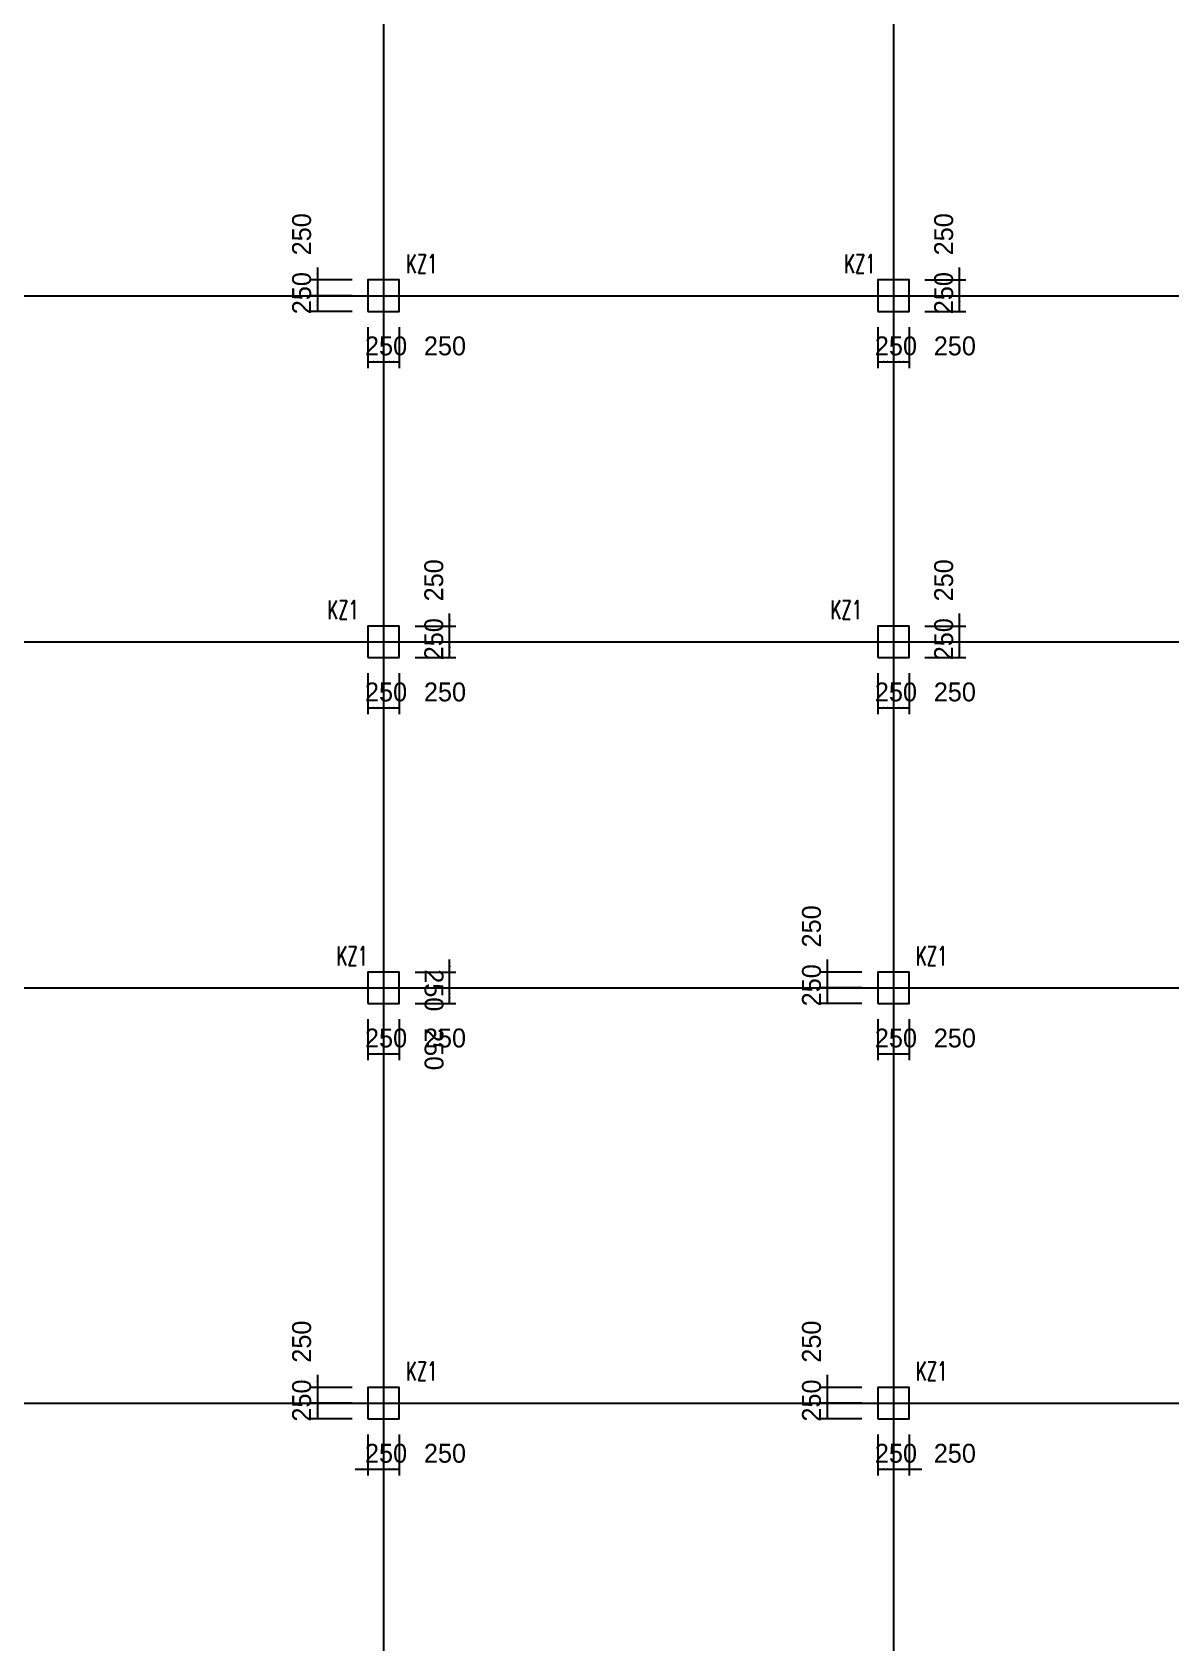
# Model space of a CAD drawing. Extents: x 387171 to 699106, y 11966 to 245688.
# Drawn here: x 541277 to 559364, y 151678 to 177275 of the extents above; entities that cross this region are included whole.
import ezdxf

# ---------------------------------------------------------------- set-up
doc = ezdxf.new("R2010")
doc.units = 0
doc.header["$LTSCALE"] = 100
doc.header["$MEASUREMENT"] = 0
for name, color, linetype in [('COLU', 7, 'Continuous'), ('DIM', 3, 'Continuous'), ('DOTE', 253, 'Continuous'), ('NUM', 7, 'Continuous')]:
    doc.layers.add(name, color=color, linetype=linetype)
doc.styles.add('hztxt', font='hztxt')
doc.styles.get("Standard").update_dxf_attribs({"font": 'standard'})
doc.dimstyles.get("Standard").update_dxf_attribs({"dimtxt": 300, "dimasz": 100, "dimexe": 100, "dimexo": 250, "dimgap": 100, "dimtad": 0, "dimtoh": 1, "dimdec": 0, "dimdsep": 46, "dimcen": 0.09, "dimclrt": 7, "dimadec": 0, "dimazin": 0, "dimtfac": 1, "dimtdec": 4, "dimtofl": 0, "dimtmove": 0, "dimatfit": 3, "dimfxl": 1, "dimtolj": 1, "dimtzin": 0, "dimarcsym": 0})

# ---------------------------------------------------------------- blocks, each defined once
blk = doc.blocks.new('*D3598')
at = {"layer": 'DIM', "color": 0, "linetype": 'ByBlock', "lineweight": -2}
for p, q in [((546358, 173338), (545708, 173338)), ((545808, 173538), (545808, 172888)), ((546358, 173088), (545708, 173088))]:
    blk.add_line(p, q, dxfattribs=at)
for points in [[(545808, 173338), (545791, 173438), (545825, 173438)], [(545808, 173088), (545825, 172988), (545791, 172988)]]:
    blk.add_solid(points, dxfattribs=at)
at = {"layer": 'DIM', "color": 7, "linetype": 'Continuous', "lineweight": -2, "insert": (545558, 174064), "char_height": 300, "width": 566.67, "attachment_point": 5, "rotation": 90, "style": 'hztxt'}
blk.add_mtext('250', dxfattribs=at)
blk = doc.blocks.new('*D1685')
at = {"layer": 'DIM', "color": 0, "linetype": 'ByBlock', "lineweight": -2}
for p, q in [((546358, 173088), (545708, 173088)), ((545808, 173088), (545808, 172838)), ((546358, 172838), (545708, 172838))]:
    blk.add_line(p, q, dxfattribs=at)
for points in [[(545808, 173088), (545825, 172988), (545791, 172988)], [(545808, 172838), (545791, 172938), (545825, 172938)]]:
    blk.add_solid(points, dxfattribs=at)
at = {"layer": 'DIM', "color": 7, "linetype": 'Continuous', "lineweight": -2, "insert": (545558, 173128), "char_height": 300, "width": 566.67, "attachment_point": 5, "rotation": 90, "style": 'hztxt'}
blk.add_mtext('250', dxfattribs=at)
blk = doc.blocks.new('*D1619')
at = {"layer": 'DIM', "color": 0, "linetype": 'ByBlock', "lineweight": -2}
for p, q in [((546608, 172588), (546608, 171938)), ((546858, 172588), (546858, 171938)), ((546608, 172038), (546858, 172038))]:
    blk.add_line(p, q, dxfattribs=at)
for points in [[(546608, 172038), (546708, 172055), (546708, 172021)], [(546858, 172038), (546758, 172021), (546758, 172055)]]:
    blk.add_solid(points, dxfattribs=at)
at = {"layer": 'DIM', "color": 7, "linetype": 'Continuous', "lineweight": -2, "insert": (546898, 172288), "char_height": 300, "width": 566.67, "attachment_point": 5, "style": 'hztxt'}
blk.add_mtext('250', dxfattribs=at)
blk = doc.blocks.new('*D1873')
at = {"layer": 'DIM', "color": 0, "linetype": 'ByBlock', "lineweight": -2}
for p, q in [((546858, 172588), (546858, 171938)), ((547108, 172588), (547108, 171938)), ((546858, 172038), (547108, 172038))]:
    blk.add_line(p, q, dxfattribs=at)
for points in [[(546858, 172038), (546958, 172055), (546958, 172021)], [(547108, 172038), (547008, 172021), (547008, 172055)]]:
    blk.add_solid(points, dxfattribs=at)
at = {"layer": 'DIM', "color": 7, "linetype": 'Continuous', "lineweight": -2, "insert": (547834, 172288), "char_height": 300, "width": 566.67, "attachment_point": 5, "style": 'hztxt'}
blk.add_mtext('250', dxfattribs=at)
blk = doc.blocks.new('*D2106')
at = {"layer": 'DIM', "color": 0, "linetype": 'ByBlock', "lineweight": -2}
for p, q in [((554708, 172588), (554708, 171938)), ((554958, 172588), (554958, 171938)), ((554708, 172038), (554958, 172038))]:
    blk.add_line(p, q, dxfattribs=at)
for points in [[(554708, 172038), (554808, 172055), (554808, 172021)], [(554958, 172038), (554858, 172021), (554858, 172055)]]:
    blk.add_solid(points, dxfattribs=at)
at = {"layer": 'DIM', "color": 7, "linetype": 'Continuous', "lineweight": -2, "insert": (554998, 172288), "char_height": 300, "width": 566.67, "attachment_point": 5, "style": 'hztxt'}
blk.add_mtext('250', dxfattribs=at)
blk = doc.blocks.new('*D2345')
at = {"layer": 'DIM', "color": 0, "linetype": 'ByBlock', "lineweight": -2}
for p, q in [((554958, 172588), (554958, 171938)), ((555208, 172588), (555208, 171938)), ((554958, 172038), (555208, 172038))]:
    blk.add_line(p, q, dxfattribs=at)
for points in [[(554958, 172038), (555058, 172055), (555058, 172021)], [(555208, 172038), (555108, 172021), (555108, 172055)]]:
    blk.add_solid(points, dxfattribs=at)
at = {"layer": 'DIM', "color": 7, "linetype": 'Continuous', "lineweight": -2, "insert": (555934, 172288), "char_height": 300, "width": 566.67, "attachment_point": 5, "style": 'hztxt'}
blk.add_mtext('250', dxfattribs=at)
blk = doc.blocks.new('*D577')
at = {"layer": 'DIM', "color": 0, "linetype": 'ByBlock', "lineweight": -2}
for p, q in [((555458, 173088), (556108, 173088)), ((556008, 172838), (556008, 173088)), ((555458, 172838), (556108, 172838))]:
    blk.add_line(p, q, dxfattribs=at)
for points in [[(556008, 173088), (556025, 172988), (555991, 172988)], [(556008, 172838), (555991, 172938), (556025, 172938)]]:
    blk.add_solid(points, dxfattribs=at)
at = {"layer": 'DIM', "color": 7, "linetype": 'Continuous', "lineweight": -2, "insert": (555758, 173128), "char_height": 300, "width": 566.67, "attachment_point": 5, "rotation": 90, "style": 'hztxt'}
blk.add_mtext('250', dxfattribs=at)
blk = doc.blocks.new('*D834')
at = {"layer": 'DIM', "color": 0, "linetype": 'ByBlock', "lineweight": -2}
for p, q in [((555458, 173338), (556108, 173338)), ((556008, 172888), (556008, 173538)), ((555458, 173088), (556108, 173088))]:
    blk.add_line(p, q, dxfattribs=at)
for points in [[(556008, 173338), (555991, 173438), (556025, 173438)], [(556008, 173088), (556025, 172988), (555991, 172988)]]:
    blk.add_solid(points, dxfattribs=at)
at = {"layer": 'DIM', "color": 7, "linetype": 'Continuous', "lineweight": -2, "insert": (555758, 174064), "char_height": 300, "width": 566.67, "attachment_point": 5, "rotation": 90, "style": 'hztxt'}
blk.add_mtext('250', dxfattribs=at)
blk = doc.blocks.new('*D1011')
at = {"layer": 'DIM', "color": 0, "linetype": 'ByBlock', "lineweight": -2}
for p, q in [((546608, 167088), (546608, 166438)), ((546858, 167088), (546858, 166438)), ((546608, 166538), (546858, 166538))]:
    blk.add_line(p, q, dxfattribs=at)
for points in [[(546608, 166538), (546708, 166555), (546708, 166521)], [(546858, 166538), (546758, 166521), (546758, 166555)]]:
    blk.add_solid(points, dxfattribs=at)
at = {"layer": 'DIM', "color": 7, "linetype": 'Continuous', "lineweight": -2, "insert": (546898, 166788), "char_height": 300, "width": 566.67, "attachment_point": 5, "style": 'hztxt'}
blk.add_mtext('250', dxfattribs=at)
blk = doc.blocks.new('*D4227')
at = {"layer": 'DIM', "color": 0, "linetype": 'ByBlock', "lineweight": -2}
for p, q in [((546858, 167088), (546858, 166438)), ((547108, 167088), (547108, 166438)), ((546858, 166538), (547108, 166538))]:
    blk.add_line(p, q, dxfattribs=at)
for points in [[(546858, 166538), (546958, 166555), (546958, 166521)], [(547108, 166538), (547008, 166521), (547008, 166555)]]:
    blk.add_solid(points, dxfattribs=at)
at = {"layer": 'DIM', "color": 7, "linetype": 'Continuous', "lineweight": -2, "insert": (547834, 166788), "char_height": 300, "width": 566.67, "attachment_point": 5, "style": 'hztxt'}
blk.add_mtext('250', dxfattribs=at)
blk = doc.blocks.new('*D92')
at = {"layer": 'DIM', "color": 0, "linetype": 'ByBlock', "lineweight": -2}
for p, q in [((547358, 167588), (548008, 167588)), ((547908, 167338), (547908, 167588)), ((547358, 167338), (548008, 167338))]:
    blk.add_line(p, q, dxfattribs=at)
for points in [[(547908, 167588), (547925, 167488), (547891, 167488)], [(547908, 167338), (547891, 167438), (547925, 167438)]]:
    blk.add_solid(points, dxfattribs=at)
at = {"layer": 'DIM', "color": 7, "linetype": 'Continuous', "lineweight": -2, "insert": (547658, 167628), "char_height": 300, "width": 566.67, "attachment_point": 5, "rotation": 90, "style": 'hztxt'}
blk.add_mtext('250', dxfattribs=at)
blk = doc.blocks.new('*D2555')
at = {"layer": 'DIM', "color": 0, "linetype": 'ByBlock', "lineweight": -2}
for p, q in [((547908, 167388), (547908, 168038)), ((547358, 167838), (548008, 167838)), ((547358, 167588), (548008, 167588))]:
    blk.add_line(p, q, dxfattribs=at)
for points in [[(547908, 167838), (547891, 167938), (547925, 167938)], [(547908, 167588), (547925, 167488), (547891, 167488)]]:
    blk.add_solid(points, dxfattribs=at)
at = {"layer": 'DIM', "color": 7, "linetype": 'Continuous', "lineweight": -2, "insert": (547658, 168564), "char_height": 300, "width": 566.67, "attachment_point": 5, "rotation": 90, "style": 'hztxt'}
blk.add_mtext('250', dxfattribs=at)
blk = doc.blocks.new('*D2530')
at = {"layer": 'DIM', "color": 0, "linetype": 'ByBlock', "lineweight": -2}
for p, q in [((554708, 167088), (554708, 166438)), ((554958, 167088), (554958, 166438)), ((554708, 166538), (554958, 166538))]:
    blk.add_line(p, q, dxfattribs=at)
for points in [[(554708, 166538), (554808, 166555), (554808, 166521)], [(554958, 166538), (554858, 166521), (554858, 166555)]]:
    blk.add_solid(points, dxfattribs=at)
at = {"layer": 'DIM', "color": 7, "linetype": 'Continuous', "lineweight": -2, "insert": (554998, 166788), "char_height": 300, "width": 566.67, "attachment_point": 5, "style": 'hztxt'}
blk.add_mtext('250', dxfattribs=at)
blk = doc.blocks.new('*D2752')
at = {"layer": 'DIM', "color": 0, "linetype": 'ByBlock', "lineweight": -2}
for p, q in [((554958, 167088), (554958, 166438)), ((555208, 167088), (555208, 166438)), ((554958, 166538), (555208, 166538))]:
    blk.add_line(p, q, dxfattribs=at)
for points in [[(554958, 166538), (555058, 166555), (555058, 166521)], [(555208, 166538), (555108, 166521), (555108, 166555)]]:
    blk.add_solid(points, dxfattribs=at)
at = {"layer": 'DIM', "color": 7, "linetype": 'Continuous', "lineweight": -2, "insert": (555934, 166788), "char_height": 300, "width": 566.67, "attachment_point": 5, "style": 'hztxt'}
blk.add_mtext('250', dxfattribs=at)
blk = doc.blocks.new('*D2997')
at = {"layer": 'DIM', "color": 0, "linetype": 'ByBlock', "lineweight": -2}
for p, q in [((555458, 167588), (556108, 167588)), ((556008, 167338), (556008, 167588)), ((555458, 167338), (556108, 167338))]:
    blk.add_line(p, q, dxfattribs=at)
for points in [[(556008, 167588), (556025, 167488), (555991, 167488)], [(556008, 167338), (555991, 167438), (556025, 167438)]]:
    blk.add_solid(points, dxfattribs=at)
at = {"layer": 'DIM', "color": 7, "linetype": 'Continuous', "lineweight": -2, "insert": (555758, 167628), "char_height": 300, "width": 566.67, "attachment_point": 5, "rotation": 90, "style": 'hztxt'}
blk.add_mtext('250', dxfattribs=at)
blk = doc.blocks.new('*D3445')
at = {"layer": 'DIM', "color": 0, "linetype": 'ByBlock', "lineweight": -2}
for p, q in [((556008, 167388), (556008, 168038)), ((555458, 167838), (556108, 167838)), ((555458, 167588), (556108, 167588))]:
    blk.add_line(p, q, dxfattribs=at)
for points in [[(556008, 167838), (555991, 167938), (556025, 167938)], [(556008, 167588), (556025, 167488), (555991, 167488)]]:
    blk.add_solid(points, dxfattribs=at)
at = {"layer": 'DIM', "color": 7, "linetype": 'Continuous', "lineweight": -2, "insert": (555758, 168564), "char_height": 300, "width": 566.67, "attachment_point": 5, "rotation": 90, "style": 'hztxt'}
blk.add_mtext('250', dxfattribs=at)
blk = doc.blocks.new('*D1121')
at = {"layer": 'DIM', "color": 0, "linetype": 'ByBlock', "lineweight": -2}
for p, q in [((546608, 161588), (546608, 160938)), ((546858, 161588), (546858, 160938)), ((546608, 161038), (546858, 161038))]:
    blk.add_line(p, q, dxfattribs=at)
for points in [[(546608, 161038), (546708, 161055), (546708, 161021)], [(546858, 161038), (546758, 161021), (546758, 161055)]]:
    blk.add_solid(points, dxfattribs=at)
at = {"layer": 'DIM', "color": 7, "linetype": 'Continuous', "lineweight": -2, "insert": (546898, 161288), "char_height": 300, "width": 566.67, "attachment_point": 5, "style": 'hztxt'}
blk.add_mtext('250', dxfattribs=at)
blk = doc.blocks.new('*D3516')
at = {"layer": 'DIM', "color": 0, "linetype": 'ByBlock', "lineweight": -2}
for p, q in [((546858, 161588), (546858, 160938)), ((547108, 161588), (547108, 160938)), ((546858, 161038), (547108, 161038))]:
    blk.add_line(p, q, dxfattribs=at)
for points in [[(546858, 161038), (546958, 161055), (546958, 161021)], [(547108, 161038), (547008, 161021), (547008, 161055)]]:
    blk.add_solid(points, dxfattribs=at)
at = {"layer": 'DIM', "color": 7, "linetype": 'Continuous', "lineweight": -2, "insert": (547834, 161288), "char_height": 300, "width": 566.67, "attachment_point": 5, "style": 'hztxt'}
blk.add_mtext('250', dxfattribs=at)
blk = doc.blocks.new('*D3761')
at = {"layer": 'DIM', "color": 0, "linetype": 'ByBlock', "lineweight": -2}
for p, q in [((547358, 162088), (548008, 162088)), ((547908, 161838), (547908, 162088)), ((547358, 161838), (548008, 161838))]:
    blk.add_line(p, q, dxfattribs=at)
for points in [[(547908, 162088), (547925, 161988), (547891, 161988)], [(547908, 161838), (547891, 161938), (547925, 161938)]]:
    blk.add_solid(points, dxfattribs=at)
at = {"layer": 'DIM', "color": 7, "linetype": 'Continuous', "lineweight": -2, "insert": (547658, 161112), "char_height": 300, "width": 566.67, "attachment_point": 5, "rotation": 270, "style": 'hztxt'}
blk.add_mtext('250', dxfattribs=at)
blk = doc.blocks.new('*D4225')
at = {"layer": 'DIM', "color": 0, "linetype": 'ByBlock', "lineweight": -2}
for p, q in [((547358, 162338), (548008, 162338)), ((547908, 161888), (547908, 162538)), ((547358, 162088), (548008, 162088))]:
    blk.add_line(p, q, dxfattribs=at)
for points in [[(547908, 162338), (547891, 162438), (547925, 162438)], [(547908, 162088), (547925, 161988), (547891, 161988)]]:
    blk.add_solid(points, dxfattribs=at)
at = {"layer": 'DIM', "color": 7, "linetype": 'Continuous', "lineweight": -2, "insert": (547658, 162048), "char_height": 300, "width": 566.67, "attachment_point": 5, "rotation": 270, "style": 'hztxt'}
blk.add_mtext('250', dxfattribs=at)
blk = doc.blocks.new('*D90')
at = {"layer": 'DIM', "color": 0, "linetype": 'ByBlock', "lineweight": -2}
for p, q in [((554458, 162338), (553808, 162338)), ((553908, 162538), (553908, 161888)), ((554458, 162088), (553808, 162088))]:
    blk.add_line(p, q, dxfattribs=at)
for points in [[(553908, 162338), (553891, 162438), (553925, 162438)], [(553908, 162088), (553925, 161988), (553891, 161988)]]:
    blk.add_solid(points, dxfattribs=at)
at = {"layer": 'DIM', "color": 7, "linetype": 'Continuous', "lineweight": -2, "insert": (553658, 163064), "char_height": 300, "width": 566.67, "attachment_point": 5, "rotation": 90, "style": 'hztxt'}
blk.add_mtext('250', dxfattribs=at)
blk = doc.blocks.new('*D2553')
at = {"layer": 'DIM', "color": 0, "linetype": 'ByBlock', "lineweight": -2}
for p, q in [((554458, 162088), (553808, 162088)), ((553908, 162088), (553908, 161838)), ((554458, 161838), (553808, 161838))]:
    blk.add_line(p, q, dxfattribs=at)
for points in [[(553908, 162088), (553925, 161988), (553891, 161988)], [(553908, 161838), (553891, 161938), (553925, 161938)]]:
    blk.add_solid(points, dxfattribs=at)
at = {"layer": 'DIM', "color": 7, "linetype": 'Continuous', "lineweight": -2, "insert": (553658, 162128), "char_height": 300, "width": 566.67, "attachment_point": 5, "rotation": 90, "style": 'hztxt'}
blk.add_mtext('250', dxfattribs=at)
blk = doc.blocks.new('*D2527')
at = {"layer": 'DIM', "color": 0, "linetype": 'ByBlock', "lineweight": -2}
for p, q in [((554708, 161588), (554708, 160938)), ((554958, 161588), (554958, 160938)), ((554708, 161038), (554958, 161038))]:
    blk.add_line(p, q, dxfattribs=at)
for points in [[(554708, 161038), (554808, 161055), (554808, 161021)], [(554958, 161038), (554858, 161021), (554858, 161055)]]:
    blk.add_solid(points, dxfattribs=at)
at = {"layer": 'DIM', "color": 7, "linetype": 'Continuous', "lineweight": -2, "insert": (554998, 161288), "char_height": 300, "width": 566.67, "attachment_point": 5, "style": 'hztxt'}
blk.add_mtext('250', dxfattribs=at)
blk = doc.blocks.new('*D2750')
at = {"layer": 'DIM', "color": 0, "linetype": 'ByBlock', "lineweight": -2}
for p, q in [((554958, 161588), (554958, 160938)), ((555208, 161588), (555208, 160938)), ((554958, 161038), (555208, 161038))]:
    blk.add_line(p, q, dxfattribs=at)
for points in [[(554958, 161038), (555058, 161055), (555058, 161021)], [(555208, 161038), (555108, 161021), (555108, 161055)]]:
    blk.add_solid(points, dxfattribs=at)
at = {"layer": 'DIM', "color": 7, "linetype": 'Continuous', "lineweight": -2, "insert": (555934, 161288), "char_height": 300, "width": 566.67, "attachment_point": 5, "style": 'hztxt'}
blk.add_mtext('250', dxfattribs=at)
blk = doc.blocks.new('*D2572')
at = {"layer": 'DIM', "color": 0, "linetype": 'ByBlock', "lineweight": -2}
for p, q in [((545808, 155938), (545808, 155288)), ((546358, 155738), (545708, 155738)), ((546358, 155488), (545708, 155488))]:
    blk.add_line(p, q, dxfattribs=at)
for points in [[(545808, 155738), (545791, 155838), (545825, 155838)], [(545808, 155488), (545825, 155388), (545791, 155388)]]:
    blk.add_solid(points, dxfattribs=at)
at = {"layer": 'DIM', "color": 7, "linetype": 'Continuous', "lineweight": -2, "insert": (545558, 156464), "char_height": 300, "width": 566.67, "attachment_point": 5, "rotation": 90, "style": 'hztxt'}
blk.add_mtext('250', dxfattribs=at)
blk = doc.blocks.new('*D2504')
at = {"layer": 'DIM', "color": 0, "linetype": 'ByBlock', "lineweight": -2}
for p, q in [((546358, 155488), (545708, 155488)), ((545808, 155488), (545808, 155238)), ((546358, 155238), (545708, 155238))]:
    blk.add_line(p, q, dxfattribs=at)
for points in [[(545808, 155488), (545825, 155388), (545791, 155388)], [(545808, 155238), (545791, 155338), (545825, 155338)]]:
    blk.add_solid(points, dxfattribs=at)
at = {"layer": 'DIM', "color": 7, "linetype": 'Continuous', "lineweight": -2, "insert": (545558, 155528), "char_height": 300, "width": 566.67, "attachment_point": 5, "rotation": 90, "style": 'hztxt'}
blk.add_mtext('250', dxfattribs=at)
blk = doc.blocks.new('*D2772')
at = {"layer": 'DIM', "color": 0, "linetype": 'ByBlock', "lineweight": -2}
for p, q in [((546608, 154988), (546608, 154338)), ((546858, 154988), (546858, 154338)), ((546408, 154438), (547058, 154438))]:
    blk.add_line(p, q, dxfattribs=at)
for points in [[(546608, 154438), (546508, 154421), (546508, 154455)], [(546858, 154438), (546958, 154455), (546958, 154421)]]:
    blk.add_solid(points, dxfattribs=at)
at = {"layer": 'DIM', "color": 7, "linetype": 'Continuous', "lineweight": -2, "insert": (546898, 154688), "char_height": 300, "width": 566.67, "attachment_point": 5, "style": 'hztxt'}
blk.add_mtext('250', dxfattribs=at)
blk = doc.blocks.new('*D2968')
at = {"layer": 'DIM', "color": 0, "linetype": 'ByBlock', "lineweight": -2}
for p, q in [((546858, 154988), (546858, 154338)), ((547108, 154988), (547108, 154338)), ((546858, 154438), (547108, 154438))]:
    blk.add_line(p, q, dxfattribs=at)
for points in [[(546858, 154438), (546958, 154455), (546958, 154421)], [(547108, 154438), (547008, 154421), (547008, 154455)]]:
    blk.add_solid(points, dxfattribs=at)
at = {"layer": 'DIM', "color": 7, "linetype": 'Continuous', "lineweight": -2, "insert": (547834, 154688), "char_height": 300, "width": 566.67, "attachment_point": 5, "style": 'hztxt'}
blk.add_mtext('250', dxfattribs=at)
blk = doc.blocks.new('*D3203')
at = {"layer": 'DIM', "color": 0, "linetype": 'ByBlock', "lineweight": -2}
for p, q in [((553908, 155938), (553908, 155288)), ((554458, 155738), (553808, 155738)), ((554458, 155488), (553808, 155488))]:
    blk.add_line(p, q, dxfattribs=at)
for points in [[(553908, 155738), (553891, 155838), (553925, 155838)], [(553908, 155488), (553925, 155388), (553891, 155388)]]:
    blk.add_solid(points, dxfattribs=at)
at = {"layer": 'DIM', "color": 7, "linetype": 'Continuous', "lineweight": -2, "insert": (553658, 156464), "char_height": 300, "width": 566.67, "attachment_point": 5, "rotation": 90, "style": 'hztxt'}
blk.add_mtext('250', dxfattribs=at)
blk = doc.blocks.new('*D1498')
at = {"layer": 'DIM', "color": 0, "linetype": 'ByBlock', "lineweight": -2}
for p, q in [((554458, 155488), (553808, 155488)), ((553908, 155488), (553908, 155238)), ((554458, 155238), (553808, 155238))]:
    blk.add_line(p, q, dxfattribs=at)
for points in [[(553908, 155488), (553925, 155388), (553891, 155388)], [(553908, 155238), (553891, 155338), (553925, 155338)]]:
    blk.add_solid(points, dxfattribs=at)
at = {"layer": 'DIM', "color": 7, "linetype": 'Continuous', "lineweight": -2, "insert": (553658, 155528), "char_height": 300, "width": 566.67, "attachment_point": 5, "rotation": 90, "style": 'hztxt'}
blk.add_mtext('250', dxfattribs=at)
blk = doc.blocks.new('*D1775')
at = {"layer": 'DIM', "color": 0, "linetype": 'ByBlock', "lineweight": -2}
for p, q in [((554708, 154988), (554708, 154338)), ((554958, 154988), (554958, 154338)), ((554708, 154438), (554958, 154438))]:
    blk.add_line(p, q, dxfattribs=at)
for points in [[(554708, 154438), (554808, 154455), (554808, 154421)], [(554958, 154438), (554858, 154421), (554858, 154455)]]:
    blk.add_solid(points, dxfattribs=at)
at = {"layer": 'DIM', "color": 7, "linetype": 'Continuous', "lineweight": -2, "insert": (554998, 154688), "char_height": 300, "width": 566.67, "attachment_point": 5, "style": 'hztxt'}
blk.add_mtext('250', dxfattribs=at)
blk = doc.blocks.new('*D1991')
at = {"layer": 'DIM', "color": 0, "linetype": 'ByBlock', "lineweight": -2}
for p, q in [((554958, 154988), (554958, 154338)), ((555208, 154988), (555208, 154338)), ((554758, 154438), (555408, 154438))]:
    blk.add_line(p, q, dxfattribs=at)
for points in [[(554958, 154438), (554858, 154421), (554858, 154455)], [(555208, 154438), (555308, 154455), (555308, 154421)]]:
    blk.add_solid(points, dxfattribs=at)
at = {"layer": 'DIM', "color": 7, "linetype": 'Continuous', "lineweight": -2, "insert": (555934, 154688), "char_height": 300, "width": 566.67, "attachment_point": 5, "style": 'hztxt'}
blk.add_mtext('250', dxfattribs=at)

msp = doc.modelspace()

# ---------------------------------------------------------------- linework, layer by layer
at = {"layer": 'COLU'}
for points in [[(546608.1, 172837.9), (547108.1, 172837.9), (547108.1, 173337.9), (546608.1, 173337.9)], [(554708.1, 172837.9), (555208.1, 172837.9), (555208.1, 173337.9), (554708.1, 173337.9)], [(546608.1, 167337.9), (547108.1, 167337.9), (547108.1, 167837.9), (546608.1, 167837.9)], [(554708.1, 167337.9), (555208.1, 167337.9), (555208.1, 167837.9), (554708.1, 167837.9)], [(546608.1, 161837.9), (547108.1, 161837.9), (547108.1, 162337.9), (546608.1, 162337.9)], [(554708.1, 161837.9), (555208.1, 161837.9), (555208.1, 162337.9), (554708.1, 162337.9)], [(546608.1, 155237.9), (547108.1, 155237.9), (547108.1, 155737.9), (546608.1, 155737.9)], [(554708.1, 155237.9), (555208.1, 155237.9), (555208.1, 155737.9), (554708.1, 155737.9)]]:
    msp.add_lwpolyline(points, close=True, dxfattribs=at)
at = {"layer": 'DOTE'}
for p, q in [((546858.1, 210429.3), (546858.1, 94087.9)), ((554958.1, 210429.3), (554958.1, 88587.9)), ((532758.1, 173087.9), (590758.1, 173087.9)), ((532758.1, 167587.9), (599108.1, 167587.9)), ((538758.1, 162087.9), (599108.1, 162087.9)), ((491029.4, 155487.9), (604908.1, 155487.9))]:
    msp.add_line(p, q, dxfattribs=at)

# ---------------------------------------------------------------- texts
at = {"layer": 'NUM', "color": 200, "width": 0.7}
for p in [(547214.1, 173444), (554174.8, 173444), (545964.2, 167944), (553960, 167944), (546110.4, 162444), (555314.1, 162444), (547214.1, 155844), (555314.1, 155844)]:
    msp.add_text('KZ1', height=300, dxfattribs=at).set_placement(p)

# ---------------------------------------------------------------- dimensions: what is measured, and where the dimension line sits
at = {"layer": 'DIM', "color": 200}
for p1, p2, picture, middle in [((546608.1, 173337.9), (546608.1, 173087.9), '*D3598', (545558.1, 173556)), ((555208.1, 173087.9), (555208.1, 173337.9), '*D834', (555758.1, 173556)), ((546608.1, 173087.9), (546608.1, 172837.9), '*D1685', (545558.1, 172619.9)), ((555208.1, 172837.9), (555208.1, 173087.9), '*D577', (555758.1, 172619.9)), ((546608.1, 172837.9), (546858.1, 172837.9), '*D1619', (546390, 172287.9)), ((546858.1, 172837.9), (547108.1, 172837.9), '*D1873', (547326.1, 172287.9)), ((554708.1, 172837.9), (554958.1, 172837.9), '*D2106', (554490, 172287.9)), ((554958.1, 172837.9), (555208.1, 172837.9), '*D2345', (555426.1, 172287.9)), ((547108.1, 167587.9), (547108.1, 167837.9), '*D2555', (547658.1, 168056)), ((555208.1, 167587.9), (555208.1, 167837.9), '*D3445', (555758.1, 168056)), ((547108.1, 167337.9), (547108.1, 167587.9), '*D92', (547658.1, 167119.9)), ((555208.1, 167337.9), (555208.1, 167587.9), '*D2997', (555758.1, 167119.9)), ((546608.1, 167337.9), (546858.1, 167337.9), '*D1011', (546390, 166787.9)), ((546858.1, 167337.9), (547108.1, 167337.9), '*D4227', (547326.1, 166787.9)), ((554708.1, 167337.9), (554958.1, 167337.9), '*D2530', (554490, 166787.9)), ((554958.1, 167337.9), (555208.1, 167337.9), '*D2752', (555426.1, 166787.9)), ((554708.1, 162337.9), (554708.1, 162087.9), '*D90', (553658.1, 162556)), ((547108.1, 162087.9), (547108.1, 162337.9), '*D4225', (547658.1, 162556)), ((554708.1, 162087.9), (554708.1, 161837.9), '*D2553', (553658.1, 161619.9)), ((547108.1, 161837.9), (547108.1, 162087.9), '*D3761', (547658.1, 161619.9)), ((546608.1, 161837.9), (546858.1, 161837.9), '*D1121', (546390, 161287.9)), ((546858.1, 161837.9), (547108.1, 161837.9), '*D3516', (547326.1, 161287.9)), ((554708.1, 161837.9), (554958.1, 161837.9), '*D2527', (554490, 161287.9)), ((554958.1, 161837.9), (555208.1, 161837.9), '*D2750', (555426.1, 161287.9)), ((546608.1, 155737.9), (546608.1, 155487.9), '*D2572', (545558.1, 155956)), ((554708.1, 155737.9), (554708.1, 155487.9), '*D3203', (553658.1, 155956)), ((546608.1, 155487.9), (546608.1, 155237.9), '*D2504', (545558.1, 155019.9)), ((554708.1, 155487.9), (554708.1, 155237.9), '*D1498', (553658.1, 155019.9)), ((546608.1, 155237.9), (546858.1, 155237.9), '*D2772', (546390, 154687.9)), ((546858.1, 155237.9), (547108.1, 155237.9), '*D2968', (547326.1, 154687.9)), ((554708.1, 155237.9), (554958.1, 155237.9), '*D1775', (554490, 154687.9)), ((554958.1, 155237.9), (555208.1, 155237.9), '*D1991', (555426.1, 154687.9))]:
    dim = msp.add_aligned_dim(p1=p1, p2=p2, distance=-800, dimstyle='Standard', dxfattribs=at)
    dim.commit()
    dim.dimension.update_dxf_attribs({"geometry": picture, "text_midpoint": middle})

doc.saveas('drawing.dxf')
